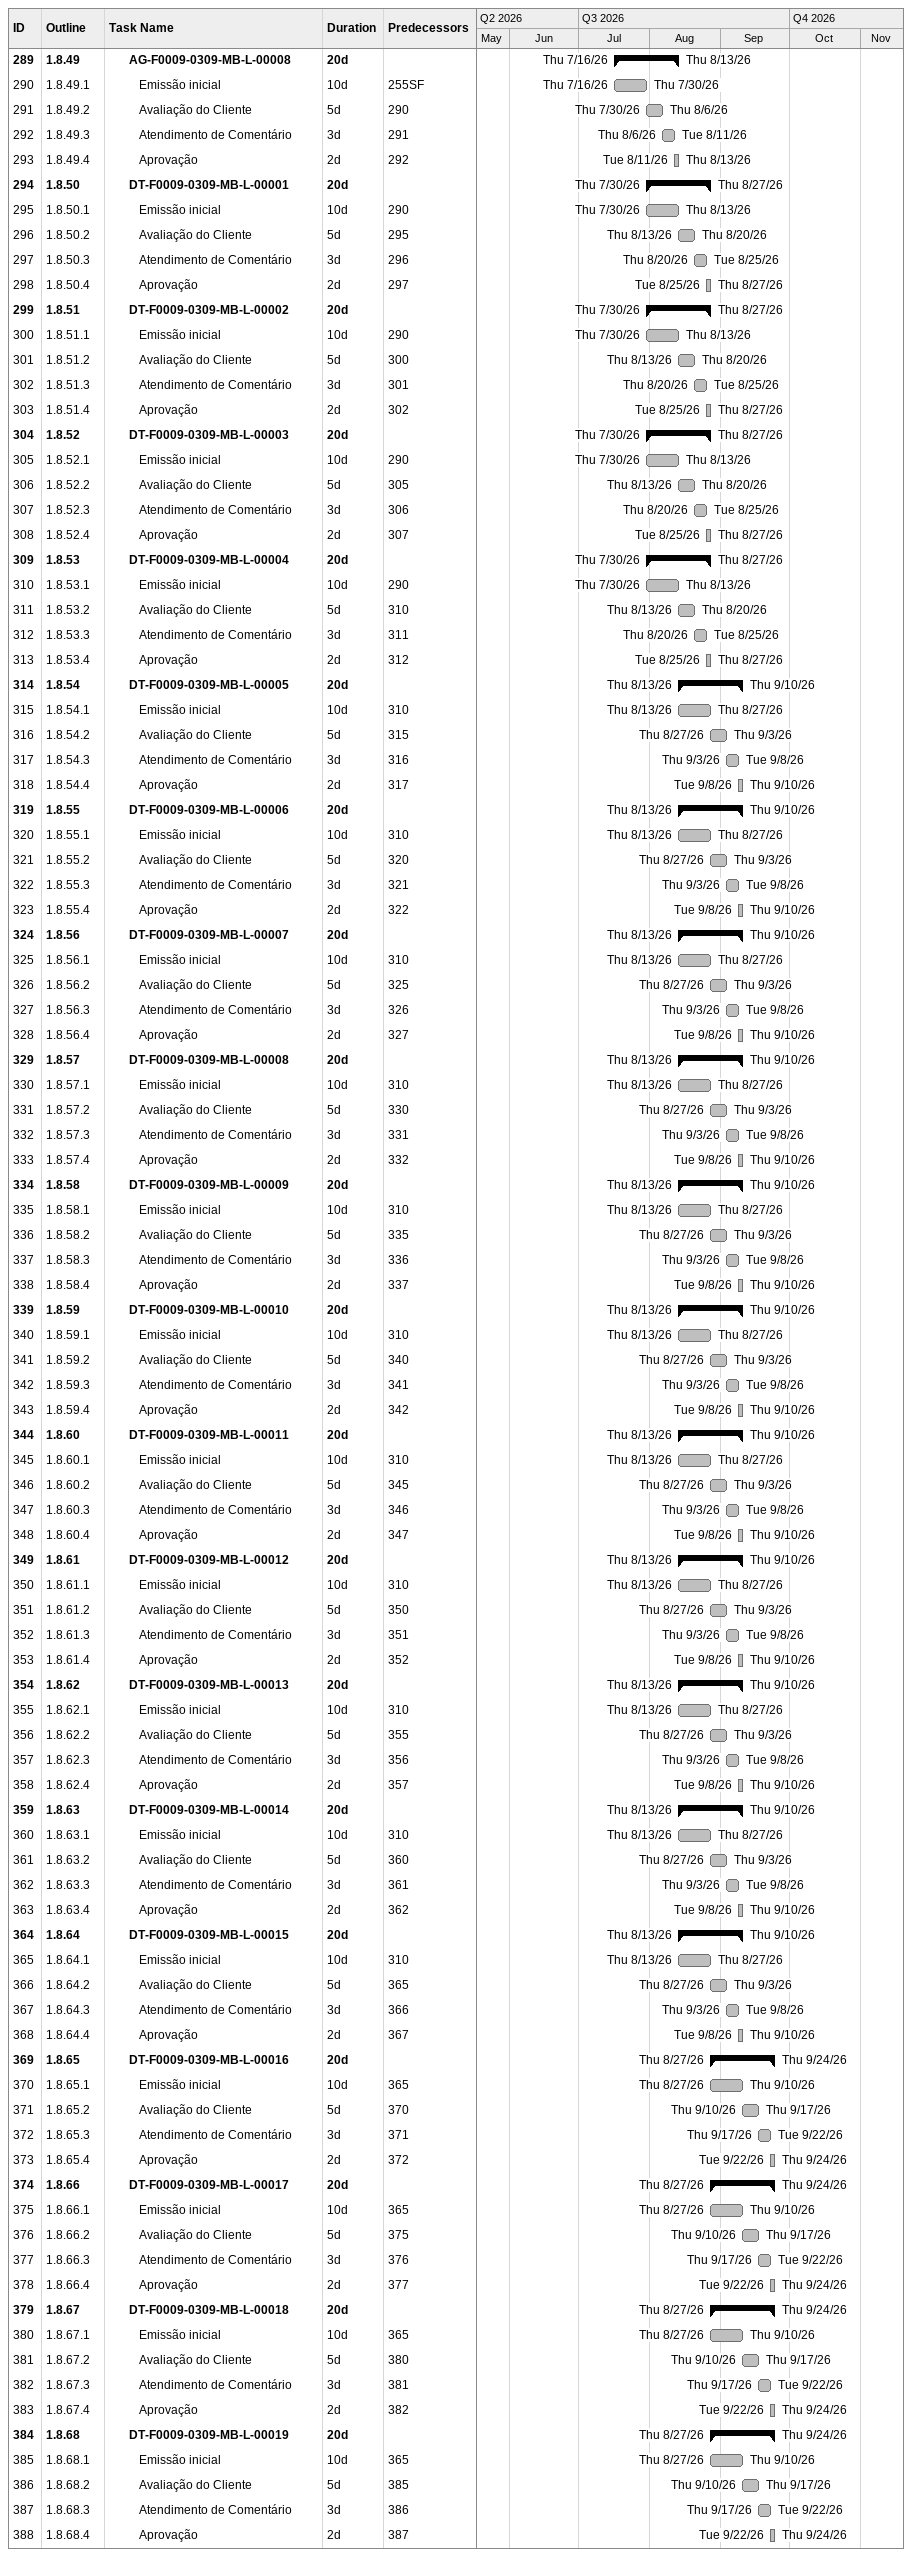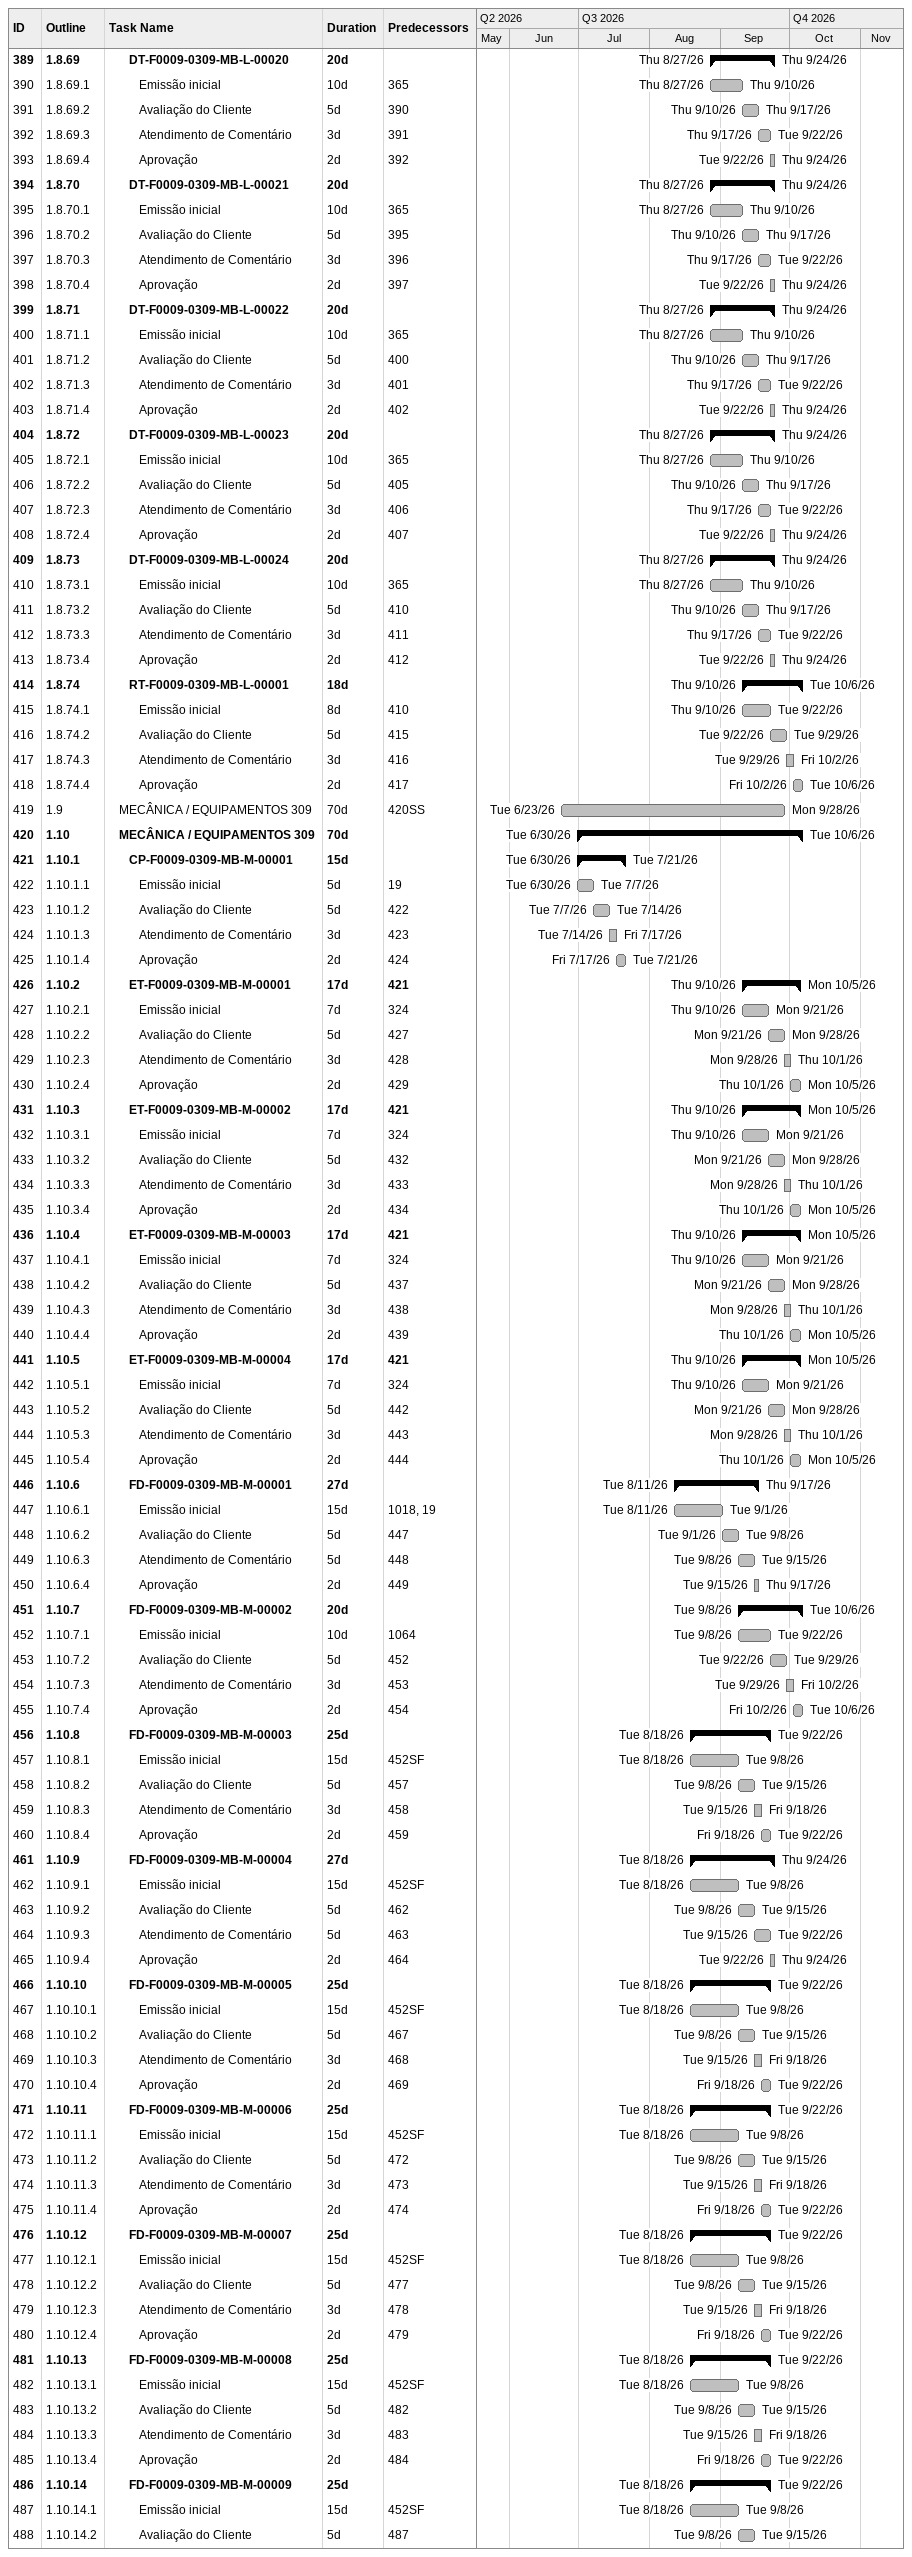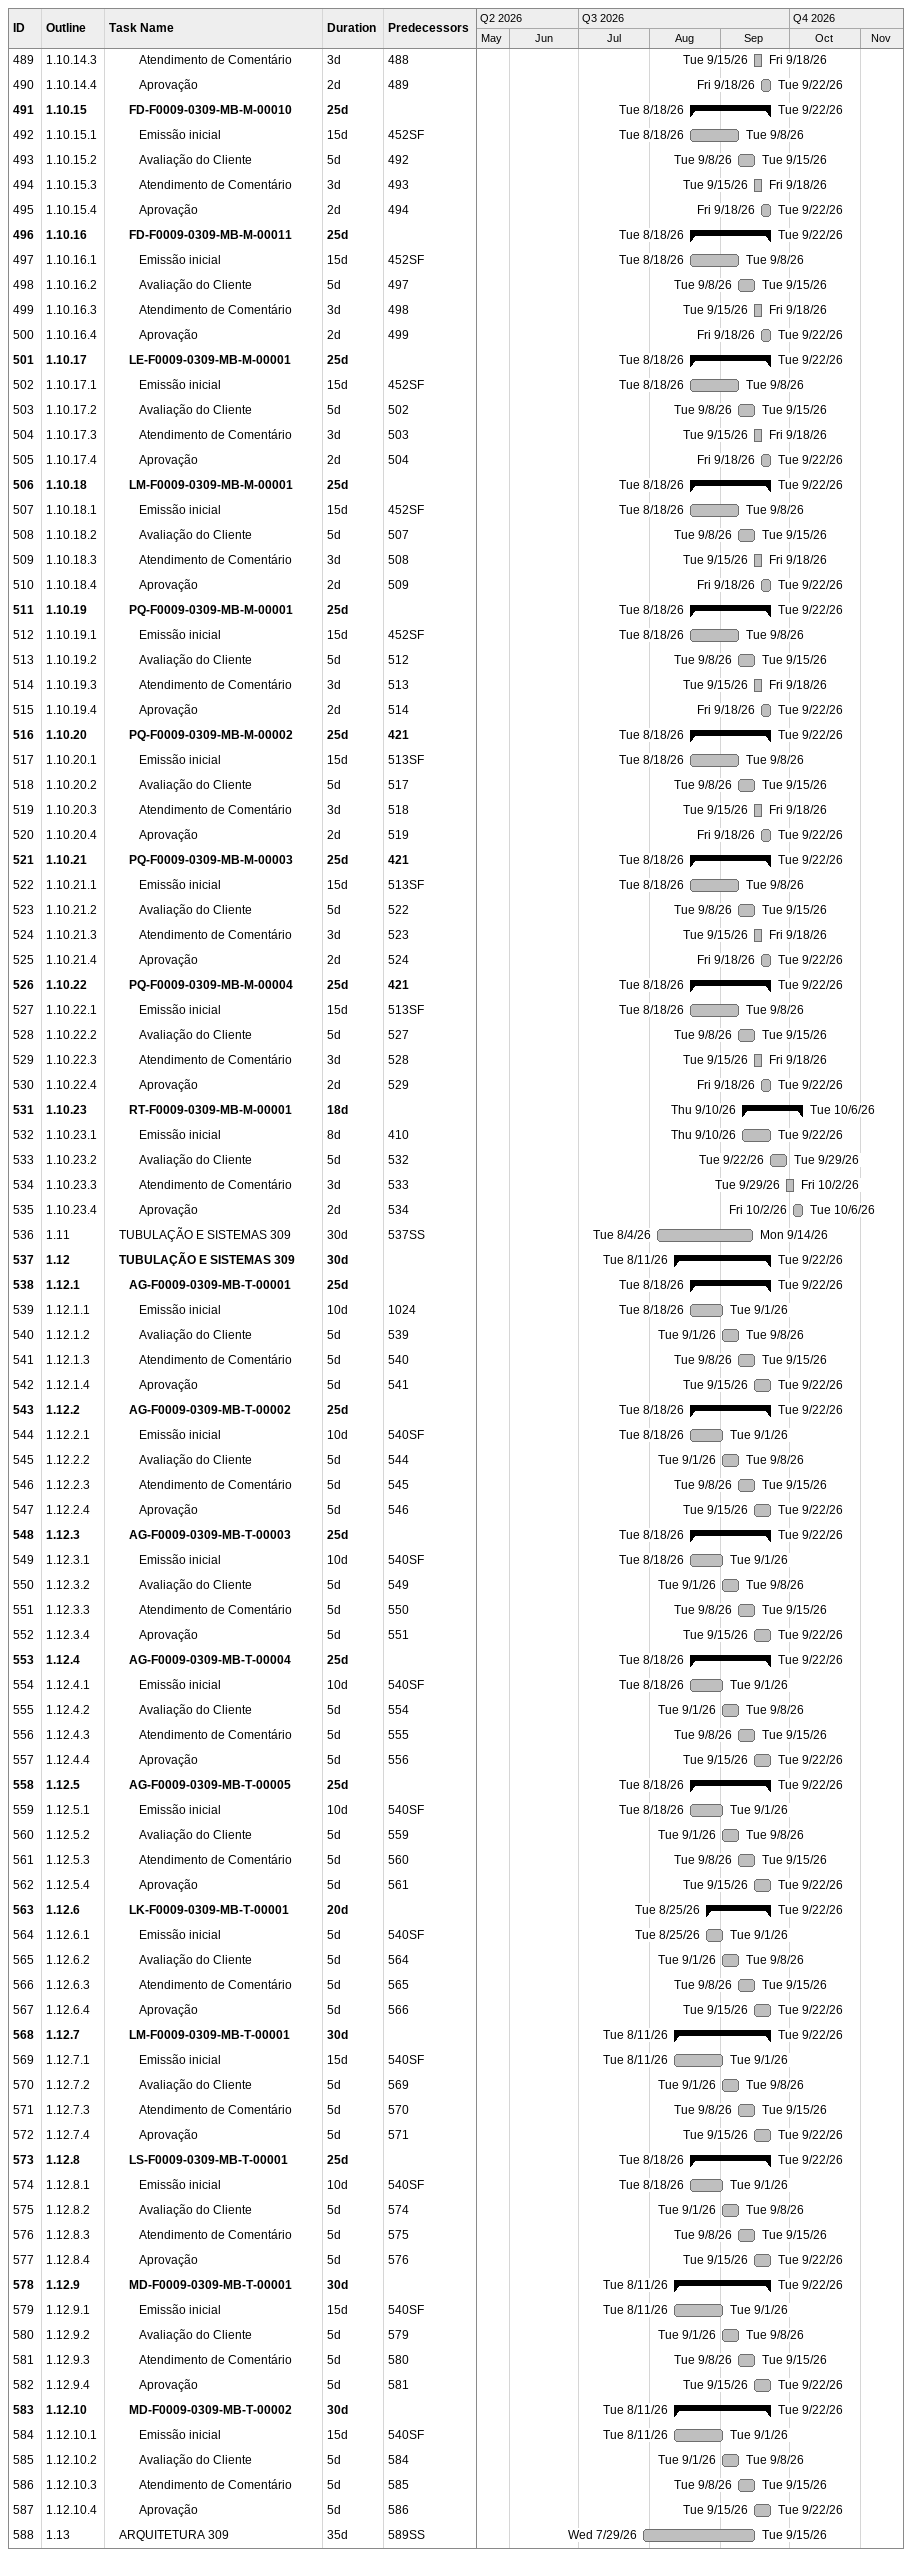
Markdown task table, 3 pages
| ID | WBS | Task | Duration | Start | Finish | Predecessors |
|---|---|---|---|---|---|---|
| 289 | 1.8.49 | **AG-F0009-0309-MB-L-00008** | 20d | 2026-07-16 | 2026-08-13 |  |
| 290 | 1.8.49.1 | Emissão inicial | 10d | 2026-07-16 | 2026-07-30 | 255SF |
| 291 | 1.8.49.2 | Avaliação do Cliente | 5d | 2026-07-30 | 2026-08-06 | 290 |
| 292 | 1.8.49.3 | Atendimento de Comentário | 3d | 2026-08-06 | 2026-08-11 | 291 |
| 293 | 1.8.49.4 | Aprovação | 2d | 2026-08-11 | 2026-08-13 | 292 |
| 294 | 1.8.50 | **DT-F0009-0309-MB-L-00001** | 20d | 2026-07-30 | 2026-08-27 |  |
| 295 | 1.8.50.1 | Emissão inicial | 10d | 2026-07-30 | 2026-08-13 | 290 |
| 296 | 1.8.50.2 | Avaliação do Cliente | 5d | 2026-08-13 | 2026-08-20 | 295 |
| 297 | 1.8.50.3 | Atendimento de Comentário | 3d | 2026-08-20 | 2026-08-25 | 296 |
| 298 | 1.8.50.4 | Aprovação | 2d | 2026-08-25 | 2026-08-27 | 297 |
| 299 | 1.8.51 | **DT-F0009-0309-MB-L-00002** | 20d | 2026-07-30 | 2026-08-27 |  |
| 300 | 1.8.51.1 | Emissão inicial | 10d | 2026-07-30 | 2026-08-13 | 290 |
| 301 | 1.8.51.2 | Avaliação do Cliente | 5d | 2026-08-13 | 2026-08-20 | 300 |
| 302 | 1.8.51.3 | Atendimento de Comentário | 3d | 2026-08-20 | 2026-08-25 | 301 |
| 303 | 1.8.51.4 | Aprovação | 2d | 2026-08-25 | 2026-08-27 | 302 |
| 304 | 1.8.52 | **DT-F0009-0309-MB-L-00003** | 20d | 2026-07-30 | 2026-08-27 |  |
| 305 | 1.8.52.1 | Emissão inicial | 10d | 2026-07-30 | 2026-08-13 | 290 |
| 306 | 1.8.52.2 | Avaliação do Cliente | 5d | 2026-08-13 | 2026-08-20 | 305 |
| 307 | 1.8.52.3 | Atendimento de Comentário | 3d | 2026-08-20 | 2026-08-25 | 306 |
| 308 | 1.8.52.4 | Aprovação | 2d | 2026-08-25 | 2026-08-27 | 307 |
| 309 | 1.8.53 | **DT-F0009-0309-MB-L-00004** | 20d | 2026-07-30 | 2026-08-27 |  |
| 310 | 1.8.53.1 | Emissão inicial | 10d | 2026-07-30 | 2026-08-13 | 290 |
| 311 | 1.8.53.2 | Avaliação do Cliente | 5d | 2026-08-13 | 2026-08-20 | 310 |
| 312 | 1.8.53.3 | Atendimento de Comentário | 3d | 2026-08-20 | 2026-08-25 | 311 |
| 313 | 1.8.53.4 | Aprovação | 2d | 2026-08-25 | 2026-08-27 | 312 |
| 314 | 1.8.54 | **DT-F0009-0309-MB-L-00005** | 20d | 2026-08-13 | 2026-09-10 |  |
| 315 | 1.8.54.1 | Emissão inicial | 10d | 2026-08-13 | 2026-08-27 | 310 |
| 316 | 1.8.54.2 | Avaliação do Cliente | 5d | 2026-08-27 | 2026-09-03 | 315 |
| 317 | 1.8.54.3 | Atendimento de Comentário | 3d | 2026-09-03 | 2026-09-08 | 316 |
| 318 | 1.8.54.4 | Aprovação | 2d | 2026-09-08 | 2026-09-10 | 317 |
| 319 | 1.8.55 | **DT-F0009-0309-MB-L-00006** | 20d | 2026-08-13 | 2026-09-10 |  |
| 320 | 1.8.55.1 | Emissão inicial | 10d | 2026-08-13 | 2026-08-27 | 310 |
| 321 | 1.8.55.2 | Avaliação do Cliente | 5d | 2026-08-27 | 2026-09-03 | 320 |
| 322 | 1.8.55.3 | Atendimento de Comentário | 3d | 2026-09-03 | 2026-09-08 | 321 |
| 323 | 1.8.55.4 | Aprovação | 2d | 2026-09-08 | 2026-09-10 | 322 |
| 324 | 1.8.56 | **DT-F0009-0309-MB-L-00007** | 20d | 2026-08-13 | 2026-09-10 |  |
| 325 | 1.8.56.1 | Emissão inicial | 10d | 2026-08-13 | 2026-08-27 | 310 |
| 326 | 1.8.56.2 | Avaliação do Cliente | 5d | 2026-08-27 | 2026-09-03 | 325 |
| 327 | 1.8.56.3 | Atendimento de Comentário | 3d | 2026-09-03 | 2026-09-08 | 326 |
| 328 | 1.8.56.4 | Aprovação | 2d | 2026-09-08 | 2026-09-10 | 327 |
| 329 | 1.8.57 | **DT-F0009-0309-MB-L-00008** | 20d | 2026-08-13 | 2026-09-10 |  |
| 330 | 1.8.57.1 | Emissão inicial | 10d | 2026-08-13 | 2026-08-27 | 310 |
| 331 | 1.8.57.2 | Avaliação do Cliente | 5d | 2026-08-27 | 2026-09-03 | 330 |
| 332 | 1.8.57.3 | Atendimento de Comentário | 3d | 2026-09-03 | 2026-09-08 | 331 |
| 333 | 1.8.57.4 | Aprovação | 2d | 2026-09-08 | 2026-09-10 | 332 |
| 334 | 1.8.58 | **DT-F0009-0309-MB-L-00009** | 20d | 2026-08-13 | 2026-09-10 |  |
| 335 | 1.8.58.1 | Emissão inicial | 10d | 2026-08-13 | 2026-08-27 | 310 |
| 336 | 1.8.58.2 | Avaliação do Cliente | 5d | 2026-08-27 | 2026-09-03 | 335 |
| 337 | 1.8.58.3 | Atendimento de Comentário | 3d | 2026-09-03 | 2026-09-08 | 336 |
| 338 | 1.8.58.4 | Aprovação | 2d | 2026-09-08 | 2026-09-10 | 337 |
| 339 | 1.8.59 | **DT-F0009-0309-MB-L-00010** | 20d | 2026-08-13 | 2026-09-10 |  |
| 340 | 1.8.59.1 | Emissão inicial | 10d | 2026-08-13 | 2026-08-27 | 310 |
| 341 | 1.8.59.2 | Avaliação do Cliente | 5d | 2026-08-27 | 2026-09-03 | 340 |
| 342 | 1.8.59.3 | Atendimento de Comentário | 3d | 2026-09-03 | 2026-09-08 | 341 |
| 343 | 1.8.59.4 | Aprovação | 2d | 2026-09-08 | 2026-09-10 | 342 |
| 344 | 1.8.60 | **DT-F0009-0309-MB-L-00011** | 20d | 2026-08-13 | 2026-09-10 |  |
| 345 | 1.8.60.1 | Emissão inicial | 10d | 2026-08-13 | 2026-08-27 | 310 |
| 346 | 1.8.60.2 | Avaliação do Cliente | 5d | 2026-08-27 | 2026-09-03 | 345 |
| 347 | 1.8.60.3 | Atendimento de Comentário | 3d | 2026-09-03 | 2026-09-08 | 346 |
| 348 | 1.8.60.4 | Aprovação | 2d | 2026-09-08 | 2026-09-10 | 347 |
| 349 | 1.8.61 | **DT-F0009-0309-MB-L-00012** | 20d | 2026-08-13 | 2026-09-10 |  |
| 350 | 1.8.61.1 | Emissão inicial | 10d | 2026-08-13 | 2026-08-27 | 310 |
| 351 | 1.8.61.2 | Avaliação do Cliente | 5d | 2026-08-27 | 2026-09-03 | 350 |
| 352 | 1.8.61.3 | Atendimento de Comentário | 3d | 2026-09-03 | 2026-09-08 | 351 |
| 353 | 1.8.61.4 | Aprovação | 2d | 2026-09-08 | 2026-09-10 | 352 |
| 354 | 1.8.62 | **DT-F0009-0309-MB-L-00013** | 20d | 2026-08-13 | 2026-09-10 |  |
| 355 | 1.8.62.1 | Emissão inicial | 10d | 2026-08-13 | 2026-08-27 | 310 |
| 356 | 1.8.62.2 | Avaliação do Cliente | 5d | 2026-08-27 | 2026-09-03 | 355 |
| 357 | 1.8.62.3 | Atendimento de Comentário | 3d | 2026-09-03 | 2026-09-08 | 356 |
| 358 | 1.8.62.4 | Aprovação | 2d | 2026-09-08 | 2026-09-10 | 357 |
| 359 | 1.8.63 | **DT-F0009-0309-MB-L-00014** | 20d | 2026-08-13 | 2026-09-10 |  |
| 360 | 1.8.63.1 | Emissão inicial | 10d | 2026-08-13 | 2026-08-27 | 310 |
| 361 | 1.8.63.2 | Avaliação do Cliente | 5d | 2026-08-27 | 2026-09-03 | 360 |
| 362 | 1.8.63.3 | Atendimento de Comentário | 3d | 2026-09-03 | 2026-09-08 | 361 |
| 363 | 1.8.63.4 | Aprovação | 2d | 2026-09-08 | 2026-09-10 | 362 |
| 364 | 1.8.64 | **DT-F0009-0309-MB-L-00015** | 20d | 2026-08-13 | 2026-09-10 |  |
| 365 | 1.8.64.1 | Emissão inicial | 10d | 2026-08-13 | 2026-08-27 | 310 |
| 366 | 1.8.64.2 | Avaliação do Cliente | 5d | 2026-08-27 | 2026-09-03 | 365 |
| 367 | 1.8.64.3 | Atendimento de Comentário | 3d | 2026-09-03 | 2026-09-08 | 366 |
| 368 | 1.8.64.4 | Aprovação | 2d | 2026-09-08 | 2026-09-10 | 367 |
| 369 | 1.8.65 | **DT-F0009-0309-MB-L-00016** | 20d | 2026-08-27 | 2026-09-24 |  |
| 370 | 1.8.65.1 | Emissão inicial | 10d | 2026-08-27 | 2026-09-10 | 365 |
| 371 | 1.8.65.2 | Avaliação do Cliente | 5d | 2026-09-10 | 2026-09-17 | 370 |
| 372 | 1.8.65.3 | Atendimento de Comentário | 3d | 2026-09-17 | 2026-09-22 | 371 |
| 373 | 1.8.65.4 | Aprovação | 2d | 2026-09-22 | 2026-09-24 | 372 |
| 374 | 1.8.66 | **DT-F0009-0309-MB-L-00017** | 20d | 2026-08-27 | 2026-09-24 |  |
| 375 | 1.8.66.1 | Emissão inicial | 10d | 2026-08-27 | 2026-09-10 | 365 |
| 376 | 1.8.66.2 | Avaliação do Cliente | 5d | 2026-09-10 | 2026-09-17 | 375 |
| 377 | 1.8.66.3 | Atendimento de Comentário | 3d | 2026-09-17 | 2026-09-22 | 376 |
| 378 | 1.8.66.4 | Aprovação | 2d | 2026-09-22 | 2026-09-24 | 377 |
| 379 | 1.8.67 | **DT-F0009-0309-MB-L-00018** | 20d | 2026-08-27 | 2026-09-24 |  |
| 380 | 1.8.67.1 | Emissão inicial | 10d | 2026-08-27 | 2026-09-10 | 365 |
| 381 | 1.8.67.2 | Avaliação do Cliente | 5d | 2026-09-10 | 2026-09-17 | 380 |
| 382 | 1.8.67.3 | Atendimento de Comentário | 3d | 2026-09-17 | 2026-09-22 | 381 |
| 383 | 1.8.67.4 | Aprovação | 2d | 2026-09-22 | 2026-09-24 | 382 |
| 384 | 1.8.68 | **DT-F0009-0309-MB-L-00019** | 20d | 2026-08-27 | 2026-09-24 |  |
| 385 | 1.8.68.1 | Emissão inicial | 10d | 2026-08-27 | 2026-09-10 | 365 |
| 386 | 1.8.68.2 | Avaliação do Cliente | 5d | 2026-09-10 | 2026-09-17 | 385 |
| 387 | 1.8.68.3 | Atendimento de Comentário | 3d | 2026-09-17 | 2026-09-22 | 386 |
| 388 | 1.8.68.4 | Aprovação | 2d | 2026-09-22 | 2026-09-24 | 387 |
| 389 | 1.8.69 | **DT-F0009-0309-MB-L-00020** | 20d | 2026-08-27 | 2026-09-24 |  |
| 390 | 1.8.69.1 | Emissão inicial | 10d | 2026-08-27 | 2026-09-10 | 365 |
| 391 | 1.8.69.2 | Avaliação do Cliente | 5d | 2026-09-10 | 2026-09-17 | 390 |
| 392 | 1.8.69.3 | Atendimento de Comentário | 3d | 2026-09-17 | 2026-09-22 | 391 |
| 393 | 1.8.69.4 | Aprovação | 2d | 2026-09-22 | 2026-09-24 | 392 |
| 394 | 1.8.70 | **DT-F0009-0309-MB-L-00021** | 20d | 2026-08-27 | 2026-09-24 |  |
| 395 | 1.8.70.1 | Emissão inicial | 10d | 2026-08-27 | 2026-09-10 | 365 |
| 396 | 1.8.70.2 | Avaliação do Cliente | 5d | 2026-09-10 | 2026-09-17 | 395 |
| 397 | 1.8.70.3 | Atendimento de Comentário | 3d | 2026-09-17 | 2026-09-22 | 396 |
| 398 | 1.8.70.4 | Aprovação | 2d | 2026-09-22 | 2026-09-24 | 397 |
| 399 | 1.8.71 | **DT-F0009-0309-MB-L-00022** | 20d | 2026-08-27 | 2026-09-24 |  |
| 400 | 1.8.71.1 | Emissão inicial | 10d | 2026-08-27 | 2026-09-10 | 365 |
| 401 | 1.8.71.2 | Avaliação do Cliente | 5d | 2026-09-10 | 2026-09-17 | 400 |
| 402 | 1.8.71.3 | Atendimento de Comentário | 3d | 2026-09-17 | 2026-09-22 | 401 |
| 403 | 1.8.71.4 | Aprovação | 2d | 2026-09-22 | 2026-09-24 | 402 |
| 404 | 1.8.72 | **DT-F0009-0309-MB-L-00023** | 20d | 2026-08-27 | 2026-09-24 |  |
| 405 | 1.8.72.1 | Emissão inicial | 10d | 2026-08-27 | 2026-09-10 | 365 |
| 406 | 1.8.72.2 | Avaliação do Cliente | 5d | 2026-09-10 | 2026-09-17 | 405 |
| 407 | 1.8.72.3 | Atendimento de Comentário | 3d | 2026-09-17 | 2026-09-22 | 406 |
| 408 | 1.8.72.4 | Aprovação | 2d | 2026-09-22 | 2026-09-24 | 407 |
| 409 | 1.8.73 | **DT-F0009-0309-MB-L-00024** | 20d | 2026-08-27 | 2026-09-24 |  |
| 410 | 1.8.73.1 | Emissão inicial | 10d | 2026-08-27 | 2026-09-10 | 365 |
| 411 | 1.8.73.2 | Avaliação do Cliente | 5d | 2026-09-10 | 2026-09-17 | 410 |
| 412 | 1.8.73.3 | Atendimento de Comentário | 3d | 2026-09-17 | 2026-09-22 | 411 |
| 413 | 1.8.73.4 | Aprovação | 2d | 2026-09-22 | 2026-09-24 | 412 |
| 414 | 1.8.74 | **RT-F0009-0309-MB-L-00001** | 18d | 2026-09-10 | 2026-10-06 |  |
| 415 | 1.8.74.1 | Emissão inicial | 8d | 2026-09-10 | 2026-09-22 | 410 |
| 416 | 1.8.74.2 | Avaliação do Cliente | 5d | 2026-09-22 | 2026-09-29 | 415 |
| 417 | 1.8.74.3 | Atendimento de Comentário | 3d | 2026-09-29 | 2026-10-02 | 416 |
| 418 | 1.8.74.4 | Aprovação | 2d | 2026-10-02 | 2026-10-06 | 417 |
| 419 | 1.9 | MECÂNICA / EQUIPAMENTOS 309 | 70d | 2026-06-23 | 2026-09-28 | 420SS |
| 420 | 1.10 | **MECÂNICA / EQUIPAMENTOS 309** | 70d | 2026-06-30 | 2026-10-06 |  |
| 421 | 1.10.1 | **CP-F0009-0309-MB-M-00001** | 15d | 2026-06-30 | 2026-07-21 |  |
| 422 | 1.10.1.1 | Emissão inicial | 5d | 2026-06-30 | 2026-07-07 | 19 |
| 423 | 1.10.1.2 | Avaliação do Cliente | 5d | 2026-07-07 | 2026-07-14 | 422 |
| 424 | 1.10.1.3 | Atendimento de Comentário | 3d | 2026-07-14 | 2026-07-17 | 423 |
| 425 | 1.10.1.4 | Aprovação | 2d | 2026-07-17 | 2026-07-21 | 424 |
| 426 | 1.10.2 | **ET-F0009-0309-MB-M-00001** | 17d | 2026-09-10 | 2026-10-05 | 421 |
| 427 | 1.10.2.1 | Emissão inicial | 7d | 2026-09-10 | 2026-09-21 | 324 |
| 428 | 1.10.2.2 | Avaliação do Cliente | 5d | 2026-09-21 | 2026-09-28 | 427 |
| 429 | 1.10.2.3 | Atendimento de Comentário | 3d | 2026-09-28 | 2026-10-01 | 428 |
| 430 | 1.10.2.4 | Aprovação | 2d | 2026-10-01 | 2026-10-05 | 429 |
| 431 | 1.10.3 | **ET-F0009-0309-MB-M-00002** | 17d | 2026-09-10 | 2026-10-05 | 421 |
| 432 | 1.10.3.1 | Emissão inicial | 7d | 2026-09-10 | 2026-09-21 | 324 |
| 433 | 1.10.3.2 | Avaliação do Cliente | 5d | 2026-09-21 | 2026-09-28 | 432 |
| 434 | 1.10.3.3 | Atendimento de Comentário | 3d | 2026-09-28 | 2026-10-01 | 433 |
| 435 | 1.10.3.4 | Aprovação | 2d | 2026-10-01 | 2026-10-05 | 434 |
| 436 | 1.10.4 | **ET-F0009-0309-MB-M-00003** | 17d | 2026-09-10 | 2026-10-05 | 421 |
| 437 | 1.10.4.1 | Emissão inicial | 7d | 2026-09-10 | 2026-09-21 | 324 |
| 438 | 1.10.4.2 | Avaliação do Cliente | 5d | 2026-09-21 | 2026-09-28 | 437 |
| 439 | 1.10.4.3 | Atendimento de Comentário | 3d | 2026-09-28 | 2026-10-01 | 438 |
| 440 | 1.10.4.4 | Aprovação | 2d | 2026-10-01 | 2026-10-05 | 439 |
| 441 | 1.10.5 | **ET-F0009-0309-MB-M-00004** | 17d | 2026-09-10 | 2026-10-05 | 421 |
| 442 | 1.10.5.1 | Emissão inicial | 7d | 2026-09-10 | 2026-09-21 | 324 |
| 443 | 1.10.5.2 | Avaliação do Cliente | 5d | 2026-09-21 | 2026-09-28 | 442 |
| 444 | 1.10.5.3 | Atendimento de Comentário | 3d | 2026-09-28 | 2026-10-01 | 443 |
| 445 | 1.10.5.4 | Aprovação | 2d | 2026-10-01 | 2026-10-05 | 444 |
| 446 | 1.10.6 | **FD-F0009-0309-MB-M-00001** | 27d | 2026-08-11 | 2026-09-17 |  |
| 447 | 1.10.6.1 | Emissão inicial | 15d | 2026-08-11 | 2026-09-01 | 1018, 19 |
| 448 | 1.10.6.2 | Avaliação do Cliente | 5d | 2026-09-01 | 2026-09-08 | 447 |
| 449 | 1.10.6.3 | Atendimento de Comentário | 5d | 2026-09-08 | 2026-09-15 | 448 |
| 450 | 1.10.6.4 | Aprovação | 2d | 2026-09-15 | 2026-09-17 | 449 |
| 451 | 1.10.7 | **FD-F0009-0309-MB-M-00002** | 20d | 2026-09-08 | 2026-10-06 |  |
| 452 | 1.10.7.1 | Emissão inicial | 10d | 2026-09-08 | 2026-09-22 | 1064 |
| 453 | 1.10.7.2 | Avaliação do Cliente | 5d | 2026-09-22 | 2026-09-29 | 452 |
| 454 | 1.10.7.3 | Atendimento de Comentário | 3d | 2026-09-29 | 2026-10-02 | 453 |
| 455 | 1.10.7.4 | Aprovação | 2d | 2026-10-02 | 2026-10-06 | 454 |
| 456 | 1.10.8 | **FD-F0009-0309-MB-M-00003** | 25d | 2026-08-18 | 2026-09-22 |  |
| 457 | 1.10.8.1 | Emissão inicial | 15d | 2026-08-18 | 2026-09-08 | 452SF |
| 458 | 1.10.8.2 | Avaliação do Cliente | 5d | 2026-09-08 | 2026-09-15 | 457 |
| 459 | 1.10.8.3 | Atendimento de Comentário | 3d | 2026-09-15 | 2026-09-18 | 458 |
| 460 | 1.10.8.4 | Aprovação | 2d | 2026-09-18 | 2026-09-22 | 459 |
| 461 | 1.10.9 | **FD-F0009-0309-MB-M-00004** | 27d | 2026-08-18 | 2026-09-24 |  |
| 462 | 1.10.9.1 | Emissão inicial | 15d | 2026-08-18 | 2026-09-08 | 452SF |
| 463 | 1.10.9.2 | Avaliação do Cliente | 5d | 2026-09-08 | 2026-09-15 | 462 |
| 464 | 1.10.9.3 | Atendimento de Comentário | 5d | 2026-09-15 | 2026-09-22 | 463 |
| 465 | 1.10.9.4 | Aprovação | 2d | 2026-09-22 | 2026-09-24 | 464 |
| 466 | 1.10.10 | **FD-F0009-0309-MB-M-00005** | 25d | 2026-08-18 | 2026-09-22 |  |
| 467 | 1.10.10.1 | Emissão inicial | 15d | 2026-08-18 | 2026-09-08 | 452SF |
| 468 | 1.10.10.2 | Avaliação do Cliente | 5d | 2026-09-08 | 2026-09-15 | 467 |
| 469 | 1.10.10.3 | Atendimento de Comentário | 3d | 2026-09-15 | 2026-09-18 | 468 |
| 470 | 1.10.10.4 | Aprovação | 2d | 2026-09-18 | 2026-09-22 | 469 |
| 471 | 1.10.11 | **FD-F0009-0309-MB-M-00006** | 25d | 2026-08-18 | 2026-09-22 |  |
| 472 | 1.10.11.1 | Emissão inicial | 15d | 2026-08-18 | 2026-09-08 | 452SF |
| 473 | 1.10.11.2 | Avaliação do Cliente | 5d | 2026-09-08 | 2026-09-15 | 472 |
| 474 | 1.10.11.3 | Atendimento de Comentário | 3d | 2026-09-15 | 2026-09-18 | 473 |
| 475 | 1.10.11.4 | Aprovação | 2d | 2026-09-18 | 2026-09-22 | 474 |
| 476 | 1.10.12 | **FD-F0009-0309-MB-M-00007** | 25d | 2026-08-18 | 2026-09-22 |  |
| 477 | 1.10.12.1 | Emissão inicial | 15d | 2026-08-18 | 2026-09-08 | 452SF |
| 478 | 1.10.12.2 | Avaliação do Cliente | 5d | 2026-09-08 | 2026-09-15 | 477 |
| 479 | 1.10.12.3 | Atendimento de Comentário | 3d | 2026-09-15 | 2026-09-18 | 478 |
| 480 | 1.10.12.4 | Aprovação | 2d | 2026-09-18 | 2026-09-22 | 479 |
| 481 | 1.10.13 | **FD-F0009-0309-MB-M-00008** | 25d | 2026-08-18 | 2026-09-22 |  |
| 482 | 1.10.13.1 | Emissão inicial | 15d | 2026-08-18 | 2026-09-08 | 452SF |
| 483 | 1.10.13.2 | Avaliação do Cliente | 5d | 2026-09-08 | 2026-09-15 | 482 |
| 484 | 1.10.13.3 | Atendimento de Comentário | 3d | 2026-09-15 | 2026-09-18 | 483 |
| 485 | 1.10.13.4 | Aprovação | 2d | 2026-09-18 | 2026-09-22 | 484 |
| 486 | 1.10.14 | **FD-F0009-0309-MB-M-00009** | 25d | 2026-08-18 | 2026-09-22 |  |
| 487 | 1.10.14.1 | Emissão inicial | 15d | 2026-08-18 | 2026-09-08 | 452SF |
| 488 | 1.10.14.2 | Avaliação do Cliente | 5d | 2026-09-08 | 2026-09-15 | 487 |
| 489 | 1.10.14.3 | Atendimento de Comentário | 3d | 2026-09-15 | 2026-09-18 | 488 |
| 490 | 1.10.14.4 | Aprovação | 2d | 2026-09-18 | 2026-09-22 | 489 |
| 491 | 1.10.15 | **FD-F0009-0309-MB-M-00010** | 25d | 2026-08-18 | 2026-09-22 |  |
| 492 | 1.10.15.1 | Emissão inicial | 15d | 2026-08-18 | 2026-09-08 | 452SF |
| 493 | 1.10.15.2 | Avaliação do Cliente | 5d | 2026-09-08 | 2026-09-15 | 492 |
| 494 | 1.10.15.3 | Atendimento de Comentário | 3d | 2026-09-15 | 2026-09-18 | 493 |
| 495 | 1.10.15.4 | Aprovação | 2d | 2026-09-18 | 2026-09-22 | 494 |
| 496 | 1.10.16 | **FD-F0009-0309-MB-M-00011** | 25d | 2026-08-18 | 2026-09-22 |  |
| 497 | 1.10.16.1 | Emissão inicial | 15d | 2026-08-18 | 2026-09-08 | 452SF |
| 498 | 1.10.16.2 | Avaliação do Cliente | 5d | 2026-09-08 | 2026-09-15 | 497 |
| 499 | 1.10.16.3 | Atendimento de Comentário | 3d | 2026-09-15 | 2026-09-18 | 498 |
| 500 | 1.10.16.4 | Aprovação | 2d | 2026-09-18 | 2026-09-22 | 499 |
| 501 | 1.10.17 | **LE-F0009-0309-MB-M-00001** | 25d | 2026-08-18 | 2026-09-22 |  |
| 502 | 1.10.17.1 | Emissão inicial | 15d | 2026-08-18 | 2026-09-08 | 452SF |
| 503 | 1.10.17.2 | Avaliação do Cliente | 5d | 2026-09-08 | 2026-09-15 | 502 |
| 504 | 1.10.17.3 | Atendimento de Comentário | 3d | 2026-09-15 | 2026-09-18 | 503 |
| 505 | 1.10.17.4 | Aprovação | 2d | 2026-09-18 | 2026-09-22 | 504 |
| 506 | 1.10.18 | **LM-F0009-0309-MB-M-00001** | 25d | 2026-08-18 | 2026-09-22 |  |
| 507 | 1.10.18.1 | Emissão inicial | 15d | 2026-08-18 | 2026-09-08 | 452SF |
| 508 | 1.10.18.2 | Avaliação do Cliente | 5d | 2026-09-08 | 2026-09-15 | 507 |
| 509 | 1.10.18.3 | Atendimento de Comentário | 3d | 2026-09-15 | 2026-09-18 | 508 |
| 510 | 1.10.18.4 | Aprovação | 2d | 2026-09-18 | 2026-09-22 | 509 |
| 511 | 1.10.19 | **PQ-F0009-0309-MB-M-00001** | 25d | 2026-08-18 | 2026-09-22 |  |
| 512 | 1.10.19.1 | Emissão inicial | 15d | 2026-08-18 | 2026-09-08 | 452SF |
| 513 | 1.10.19.2 | Avaliação do Cliente | 5d | 2026-09-08 | 2026-09-15 | 512 |
| 514 | 1.10.19.3 | Atendimento de Comentário | 3d | 2026-09-15 | 2026-09-18 | 513 |
| 515 | 1.10.19.4 | Aprovação | 2d | 2026-09-18 | 2026-09-22 | 514 |
| 516 | 1.10.20 | **PQ-F0009-0309-MB-M-00002** | 25d | 2026-08-18 | 2026-09-22 | 421 |
| 517 | 1.10.20.1 | Emissão inicial | 15d | 2026-08-18 | 2026-09-08 | 513SF |
| 518 | 1.10.20.2 | Avaliação do Cliente | 5d | 2026-09-08 | 2026-09-15 | 517 |
| 519 | 1.10.20.3 | Atendimento de Comentário | 3d | 2026-09-15 | 2026-09-18 | 518 |
| 520 | 1.10.20.4 | Aprovação | 2d | 2026-09-18 | 2026-09-22 | 519 |
| 521 | 1.10.21 | **PQ-F0009-0309-MB-M-00003** | 25d | 2026-08-18 | 2026-09-22 | 421 |
| 522 | 1.10.21.1 | Emissão inicial | 15d | 2026-08-18 | 2026-09-08 | 513SF |
| 523 | 1.10.21.2 | Avaliação do Cliente | 5d | 2026-09-08 | 2026-09-15 | 522 |
| 524 | 1.10.21.3 | Atendimento de Comentário | 3d | 2026-09-15 | 2026-09-18 | 523 |
| 525 | 1.10.21.4 | Aprovação | 2d | 2026-09-18 | 2026-09-22 | 524 |
| 526 | 1.10.22 | **PQ-F0009-0309-MB-M-00004** | 25d | 2026-08-18 | 2026-09-22 | 421 |
| 527 | 1.10.22.1 | Emissão inicial | 15d | 2026-08-18 | 2026-09-08 | 513SF |
| 528 | 1.10.22.2 | Avaliação do Cliente | 5d | 2026-09-08 | 2026-09-15 | 527 |
| 529 | 1.10.22.3 | Atendimento de Comentário | 3d | 2026-09-15 | 2026-09-18 | 528 |
| 530 | 1.10.22.4 | Aprovação | 2d | 2026-09-18 | 2026-09-22 | 529 |
| 531 | 1.10.23 | **RT-F0009-0309-MB-M-00001** | 18d | 2026-09-10 | 2026-10-06 |  |
| 532 | 1.10.23.1 | Emissão inicial | 8d | 2026-09-10 | 2026-09-22 | 410 |
| 533 | 1.10.23.2 | Avaliação do Cliente | 5d | 2026-09-22 | 2026-09-29 | 532 |
| 534 | 1.10.23.3 | Atendimento de Comentário | 3d | 2026-09-29 | 2026-10-02 | 533 |
| 535 | 1.10.23.4 | Aprovação | 2d | 2026-10-02 | 2026-10-06 | 534 |
| 536 | 1.11 | TUBULAÇÃO E SISTEMAS 309 | 30d | 2026-08-04 | 2026-09-14 | 537SS |
| 537 | 1.12 | **TUBULAÇÃO E SISTEMAS 309** | 30d | 2026-08-11 | 2026-09-22 |  |
| 538 | 1.12.1 | **AG-F0009-0309-MB-T-00001** | 25d | 2026-08-18 | 2026-09-22 |  |
| 539 | 1.12.1.1 | Emissão inicial | 10d | 2026-08-18 | 2026-09-01 | 1024 |
| 540 | 1.12.1.2 | Avaliação do Cliente | 5d | 2026-09-01 | 2026-09-08 | 539 |
| 541 | 1.12.1.3 | Atendimento de Comentário | 5d | 2026-09-08 | 2026-09-15 | 540 |
| 542 | 1.12.1.4 | Aprovação | 5d | 2026-09-15 | 2026-09-22 | 541 |
| 543 | 1.12.2 | **AG-F0009-0309-MB-T-00002** | 25d | 2026-08-18 | 2026-09-22 |  |
| 544 | 1.12.2.1 | Emissão inicial | 10d | 2026-08-18 | 2026-09-01 | 540SF |
| 545 | 1.12.2.2 | Avaliação do Cliente | 5d | 2026-09-01 | 2026-09-08 | 544 |
| 546 | 1.12.2.3 | Atendimento de Comentário | 5d | 2026-09-08 | 2026-09-15 | 545 |
| 547 | 1.12.2.4 | Aprovação | 5d | 2026-09-15 | 2026-09-22 | 546 |
| 548 | 1.12.3 | **AG-F0009-0309-MB-T-00003** | 25d | 2026-08-18 | 2026-09-22 |  |
| 549 | 1.12.3.1 | Emissão inicial | 10d | 2026-08-18 | 2026-09-01 | 540SF |
| 550 | 1.12.3.2 | Avaliação do Cliente | 5d | 2026-09-01 | 2026-09-08 | 549 |
| 551 | 1.12.3.3 | Atendimento de Comentário | 5d | 2026-09-08 | 2026-09-15 | 550 |
| 552 | 1.12.3.4 | Aprovação | 5d | 2026-09-15 | 2026-09-22 | 551 |
| 553 | 1.12.4 | **AG-F0009-0309-MB-T-00004** | 25d | 2026-08-18 | 2026-09-22 |  |
| 554 | 1.12.4.1 | Emissão inicial | 10d | 2026-08-18 | 2026-09-01 | 540SF |
| 555 | 1.12.4.2 | Avaliação do Cliente | 5d | 2026-09-01 | 2026-09-08 | 554 |
| 556 | 1.12.4.3 | Atendimento de Comentário | 5d | 2026-09-08 | 2026-09-15 | 555 |
| 557 | 1.12.4.4 | Aprovação | 5d | 2026-09-15 | 2026-09-22 | 556 |
| 558 | 1.12.5 | **AG-F0009-0309-MB-T-00005** | 25d | 2026-08-18 | 2026-09-22 |  |
| 559 | 1.12.5.1 | Emissão inicial | 10d | 2026-08-18 | 2026-09-01 | 540SF |
| 560 | 1.12.5.2 | Avaliação do Cliente | 5d | 2026-09-01 | 2026-09-08 | 559 |
| 561 | 1.12.5.3 | Atendimento de Comentário | 5d | 2026-09-08 | 2026-09-15 | 560 |
| 562 | 1.12.5.4 | Aprovação | 5d | 2026-09-15 | 2026-09-22 | 561 |
| 563 | 1.12.6 | **LK-F0009-0309-MB-T-00001** | 20d | 2026-08-25 | 2026-09-22 |  |
| 564 | 1.12.6.1 | Emissão inicial | 5d | 2026-08-25 | 2026-09-01 | 540SF |
| 565 | 1.12.6.2 | Avaliação do Cliente | 5d | 2026-09-01 | 2026-09-08 | 564 |
| 566 | 1.12.6.3 | Atendimento de Comentário | 5d | 2026-09-08 | 2026-09-15 | 565 |
| 567 | 1.12.6.4 | Aprovação | 5d | 2026-09-15 | 2026-09-22 | 566 |
| 568 | 1.12.7 | **LM-F0009-0309-MB-T-00001** | 30d | 2026-08-11 | 2026-09-22 |  |
| 569 | 1.12.7.1 | Emissão inicial | 15d | 2026-08-11 | 2026-09-01 | 540SF |
| 570 | 1.12.7.2 | Avaliação do Cliente | 5d | 2026-09-01 | 2026-09-08 | 569 |
| 571 | 1.12.7.3 | Atendimento de Comentário | 5d | 2026-09-08 | 2026-09-15 | 570 |
| 572 | 1.12.7.4 | Aprovação | 5d | 2026-09-15 | 2026-09-22 | 571 |
| 573 | 1.12.8 | **LS-F0009-0309-MB-T-00001** | 25d | 2026-08-18 | 2026-09-22 |  |
| 574 | 1.12.8.1 | Emissão inicial | 10d | 2026-08-18 | 2026-09-01 | 540SF |
| 575 | 1.12.8.2 | Avaliação do Cliente | 5d | 2026-09-01 | 2026-09-08 | 574 |
| 576 | 1.12.8.3 | Atendimento de Comentário | 5d | 2026-09-08 | 2026-09-15 | 575 |
| 577 | 1.12.8.4 | Aprovação | 5d | 2026-09-15 | 2026-09-22 | 576 |
| 578 | 1.12.9 | **MD-F0009-0309-MB-T-00001** | 30d | 2026-08-11 | 2026-09-22 |  |
| 579 | 1.12.9.1 | Emissão inicial | 15d | 2026-08-11 | 2026-09-01 | 540SF |
| 580 | 1.12.9.2 | Avaliação do Cliente | 5d | 2026-09-01 | 2026-09-08 | 579 |
| 581 | 1.12.9.3 | Atendimento de Comentário | 5d | 2026-09-08 | 2026-09-15 | 580 |
| 582 | 1.12.9.4 | Aprovação | 5d | 2026-09-15 | 2026-09-22 | 581 |
| 583 | 1.12.10 | **MD-F0009-0309-MB-T-00002** | 30d | 2026-08-11 | 2026-09-22 |  |
| 584 | 1.12.10.1 | Emissão inicial | 15d | 2026-08-11 | 2026-09-01 | 540SF |
| 585 | 1.12.10.2 | Avaliação do Cliente | 5d | 2026-09-01 | 2026-09-08 | 584 |
| 586 | 1.12.10.3 | Atendimento de Comentário | 5d | 2026-09-08 | 2026-09-15 | 585 |
| 587 | 1.12.10.4 | Aprovação | 5d | 2026-09-15 | 2026-09-22 | 586 |
| 588 | 1.13 | ARQUITETURA 309 | 35d | 2026-07-29 | 2026-09-15 | 589SS |
